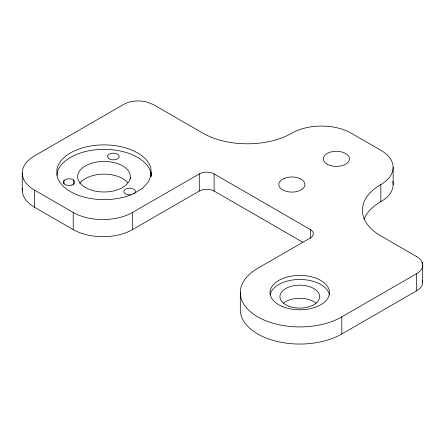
<?xml version="1.0" encoding="UTF-8"?>
<svg xmlns="http://www.w3.org/2000/svg" width="445" height="445" viewBox="0 0 445 445"><rect width="100%" height="100%" fill="white"/><g stroke="black" fill="none" stroke-linecap="round" stroke-linejoin="round"><path stroke-width="0.67" d="M302.756 242.225L214.128 191.05A10.491 6.058 0 0 0 199.293 191.05L132.538 229.592A41.958 24.225 0 0 1 73.203 229.592L34.538 207.27L34.538 190.137A41.969 24.241 0 0 1 23.674 179.279M64.047 183.802L64.047 180.464M73.425 184.681L73.425 180.014M130.379 178.818L130.379 177.483M151.055 172.115L151.055 176.565L150.811 172.26A47.409 27.368 0 0 0 102.478 149.37A47.409 27.368 0 0 0 56.86 174.051L56.938 175.386M240.311 292.599L240.306 309.726A59.458 34.321 0 0 0 277.012 341.437A59.458 34.321 0 0 0 341.805 334L416.603 290.819L416.603 273.692L341.81 316.873A59.458 34.321 0 0 1 257.722 316.868A59.458 34.321 0 0 1 257.722 268.329L310.26 237.992A10.491 6.058 0 0 0 311.166 230.02L214.123 173.923A10.491 6.058 0 0 0 199.288 173.923L132.538 212.46A41.958 24.225 0 0 1 73.203 212.46L34.538 190.137M341.805 334L341.81 316.873M393.146 184.542L393.146 167.415M422.177 263.774L422.177 262.405L421.154 260.492A20.976 12.098 -0.1 0 0 416.592 256.554M416.587 290.808A20.982 12.093 -0.1 0 0 422.566 283.838L422.75 265.125M133.717 193.859L134.307 193.503A5.779 3.338 0 0 0 134.19 189.442L133.105 188.836A5.779 3.338 0 0 0 126.069 188.903L125.017 189.531A5.779 3.338 0 0 0 124.706 193.236A5.779 3.338 0 0 0 130.513 194.821M416.603 256.559L380.859 235.928A62.934 36.334 0 0 1 380.859 184.542A41.958 24.23 0 0 0 380.859 150.288L351.194 133.161A41.958 24.202 0 0 0 291.859 133.161A62.934 36.334 0 0 1 202.859 133.161L153.208 104.497L146.399 101.872A20.976 12.11 0 0 0 123.538 104.497L34.538 155.883A41.969 24.241 0 0 0 22.612 176.192L23.68 179.279M422.177 262.405L422.572 263.546A20.976 12.098 -0.1 0 1 416.587 273.681M422.572 280.673L422.75 282.252M214.123 173.923L214.128 191.05M199.288 173.923L199.293 191.05M380.859 184.542L380.859 201.668A62.934 36.334 0 0 0 364.071 219.112M310.543 229.592L310.543 238.498M132.538 212.46L132.538 229.592M73.203 212.46L73.203 229.592M22.25 173.01L22.25 190.137M34.538 207.27A41.958 24.225 0 0 1 23.68 196.412L22.612 193.302A41.958 24.225 0 0 1 22.378 188.241M270.254 294.512A29.737 17.166 0 0 1 300.125 279.477A29.737 17.166 0 0 1 329.356 294.929M283.554 303.117A19.853 11.459 0 0 1 300.72 298.284L305.821 298.818A19.853 11.459 0 0 1 316.084 303.201M79.727 183.418A26.427 15.258 0 0 1 103.323 174.145A26.427 15.258 0 0 1 127.754 182.667M392.79 181.382A41.958 24.225 0 0 1 380.864 201.674M107.84 155.655L107.646 156.518A5.774 3.332 0 0 0 111.923 159.733A5.774 3.332 0 0 0 118.415 158.181L118.993 157.38A5.774 3.332 0 0 0 114.91 153.297A5.774 3.332 0 0 0 107.84 155.655M130.407 177.739L129.056 181.643L125.996 185.215L121.441 188.207A26.427 15.258 0 0 1 80.323 183.457L78.114 179.685A26.427 15.258 0 0 1 98.912 161.758A26.427 15.258 0 0 1 129.962 173.767L130.407 177.739M151.217 174.946L148.413 181.905L142.578 188.207L134.123 193.425A47.409 27.368 0 0 1 57.266 176.737L56.86 169.595A47.409 27.368 0 0 1 102.478 144.914A47.409 27.368 0 0 1 150.811 167.804L151.217 174.946M284.566 178.267L282.002 179.569A13.089 7.559 0 0 0 280.984 188.752L283.243 190.232A13.089 7.559 0 0 0 299.146 190.822L301.716 189.514A13.089 7.559 0 0 0 301.688 179.552A13.089 7.559 0 0 0 284.566 178.267M71.906 185.031L70.516 185.359A5.774 3.332 0 0 1 63.457 182.99A5.774 3.332 0 0 1 67.557 178.918L69.053 178.807A5.774 3.332 0 0 1 73.13 179.791L74.042 180.481A5.774 3.332 0 0 1 71.906 185.031M289.028 306.282A19.853 11.464 0 0 0 319.593 297.199A19.853 11.464 0 0 0 290.674 286.447A19.853 11.464 0 0 0 289.028 306.282M282.709 306.661A29.737 17.166 0 0 0 329.389 294.095A29.737 17.166 0 0 0 287.197 277.04A29.737 17.166 0 0 0 282.709 306.661M327.103 164.194A13.089 7.559 0 0 0 349.002 160.806A13.089 7.559 0 0 0 332.971 151.55A13.089 7.559 0 0 0 327.103 164.194"/></g></svg>
